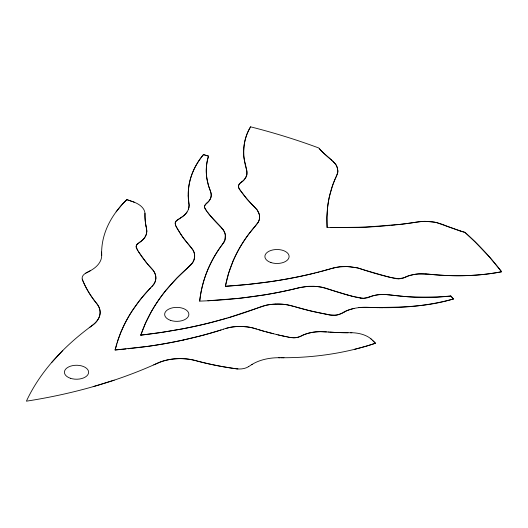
<?xml version="1.0" encoding="UTF-8"?>
<svg xmlns="http://www.w3.org/2000/svg" width="528" height="528" viewBox="0 0 528 528"><rect width="100%" height="100%" fill="white"/><g stroke="black" fill="none" stroke-linecap="round" stroke-linejoin="round"><path stroke-width="0.79" d="M101.633 252.041L101.68 255.493M144.969 213.259L144.969 215.503A164.987 95.251 0 0 0 145.952 225.707L146.012 226.043M300.254 287.47C267.386 295.772 233.554 299.904 199.703 301.125C201.122 288.262 204.673 275.629 210.375 264A271.755 156.895 0 0 1 221.054 246.2M199.703 301.125C201.854 280.111 210.388 260.04 223.179 243.316A44.029 25.417 0 0 0 223.984 242.048M176.722 227.588L175.494 225.212L175.184 223.344A10.58 6.112 0 0 1 177.25 220.044L180.53 217.932A30.235 17.457 0 0 0 185.975 213.437A33.046 19.081 0 0 0 186.998 212.045A30.657 17.701 0 0 0 188.463 209.134L189.09 205.359L188.212 195.479M188.866 207.695L188.443 209.187M208.237 156.07L208.547 156.169C206.468 162.697 205.834 169.64 206.593 176.444A151.51 87.476 0 0 0 209.629 188.932L210.527 191.407A46.873 27.06 0 0 1 211.114 193.578A24.532 14.164 0 0 1 207.214 202.851M116.794 343.688L115.084 349.978L125.974 348.988M117.176 342.434L120.272 333.703A305.065 176.128 0 0 1 132.363 310.556M294.525 306.61L287.239 304.821A36.379 21.001 0 0 0 283.074 304.286L281.734 304.181A32.802 18.935 0 0 0 276.375 304.062L271.069 304.432A31.39 18.124 0 0 0 266.066 305.27L256.265 308.477A314.741 181.711 0 0 1 229.667 317.374L210.883 322.549A324.581 187.394 0 0 1 181.705 328.99L161.575 332.402L140.771 335.148L145.517 323.136L151.43 311.513A324.581 187.394 0 0 1 162.591 294.664A328.885 189.882 0 0 1 171.554 283.813A314.734 181.711 0 0 1 186.971 268.455L192.515 262.799A31.39 18.124 0 0 0 193.967 259.908L194.608 256.839A32.802 18.942 0 0 0 194.403 253.75L194.212 252.978A36.379 21.001 0 0 0 193.288 250.569L189.493 245.586A203.795 117.658 0 0 1 180.074 233.224L175.765 225.845L175.223 223.007A10.487 6.052 0 0 1 176.411 220.796L181.949 217.021A29.132 16.817 0 0 0 184.813 214.672L185.42 214.038A32.875 18.982 0 0 0 187.018 212.005M121.427 330.884L118.331 338.936L115.084 349.978L148.15 346.315A303.211 175.058 0 0 0 188.437 338.851A295.211 170.438 0 0 0 221.668 329.776L223.641 329.129M233.264 260.581L228.578 273.359L225.383 286.295L247.784 284.453L269.92 281.741A298.056 172.082 0 0 0 295.898 277.273A296.142 170.98 0 0 0 312.8 273.53L314.873 273.022M320.344 149.78L318.78 147.979A488.664 282.13 0 0 0 250.576 126.826C242.365 140.032 242.167 156.413 246.893 170.828A26.479 15.286 0 0 1 247.045 172.207A29.33 16.936 0 0 1 246.173 176.735M250.576 126.826C246.457 133.802 244.009 141.781 243.679 149.886C242.339 158.44 247.295 166.366 246.82 174.702A26.473 15.286 0 0 1 245.903 177.19L244.391 179.467A23.404 13.51 0 0 1 242.312 181.493C240.418 182.82 237.547 184.833 238.616 187.546A15.853 9.154 0 0 0 239.151 188.621L239.243 188.773A32.307 18.652 0 0 0 239.534 189.222L240.273 190.271M132.376 310.563L139.115 301.145A291.258 168.155 0 0 1 146.797 291.977L150.15 288.38M222.658 244.061L224.849 240.214L225.311 235.138A30.083 17.365 0 0 0 224.657 232.525L222.955 229.403M221.384 245.784L222.559 244.193M248.371 234.623L247.493 235.825A297.092 171.521 0 0 0 233.277 260.581M116.127 211.84L121.169 205.577A181.269 104.656 0 0 1 126.799 199.63L127.769 199.96M248.82 234.023L257.618 223.186A25.489 14.718 0 0 0 258.337 222.024C260.304 218.533 259.855 214.091 257.723 210.784A25.839 14.916 0 0 0 256.694 209.345L254.859 207.398M204.191 154.829L203.564 154.638C191.981 168.142 185.896 186.523 189.024 204.217A34.181 19.734 0 0 1 188.899 207.695M166.723 289.443L176.92 278.071L187.737 267.788M51.553 362.617L62.792 350.493M255.387 225.911C240.418 243.012 229.548 263.875 225.383 286.295C259.651 284.104 293.839 279.107 326.938 269.841M255.506 225.779L258.344 222.017A27.905 16.111 0 0 0 259.314 219.483L259.538 218.176A33.284 19.213 0 0 0 259.604 216.823A30.782 17.774 0 0 0 259.195 214.078L257.143 209.92L254.041 206.587M150.935 287.569L153.397 284.83A26.704 15.418 0 0 0 154.176 283.675M151.965 286.499L154.07 283.853A31.152 17.985 0 0 0 155.8 278.441M150.355 288.169L150.084 288.446A297.878 171.976 0 0 0 121.532 330.904M150.275 288.248L150.803 287.707M137.386 244.081L140.375 241.758M190.311 265.439L188.087 267.478M207.101 202.864L208.105 201.94A23.516 13.576 0 0 0 209.715 199.954A25.403 14.665 0 0 0 210.87 197.571C212.203 193.01 209.167 188.885 208.197 184.543M207.148 202.825L205.029 205.029A9.227 5.326 0 0 0 204.554 206.936L204.574 207.181A10.606 6.125 0 0 0 204.93 208.316L205.313 209.088M241.118 182.404C237.666 184.074 237.917 188.298 240.517 190.621M241.949 181.777L241.619 182.028M89.265 327.65L92.902 324.951A36.267 20.935 0 0 0 96.914 303.798L95.634 302.194A206.118 118.998 0 0 1 83.569 282.414L82.375 279.602A11.035 6.369 0 0 1 82.309 279.404L82.223 279.114M140.507 241.672L139.814 242.147M139.471 242.385L137.069 244.464A9.992 5.768 0 0 0 136.481 245.441L136.349 245.804A9.464 5.465 0 0 0 136.191 246.84L137.808 250.615M252.199 364.34L248.563 366.65M343.319 312.457L344.032 312.055M327.076 314.391C333.333 316.298 340.052 315.11 345.358 311.375A29.132 16.817 0 0 1 349.424 309.725L350.519 309.368A32.875 18.982 0 0 1 354.044 308.444A30.683 17.714 0 0 1 359.02 307.613C390.647 307.124 422.763 308.517 453.427 298.894L453.097 298.531M85.774 273.148L86.183 272.923M342.639 312.84L338.804 314.576A10.494 6.059 0 0 1 334.976 315.249L330.059 314.932L317.282 312.444A203.795 117.658 0 0 1 295.871 307.006L294.34 306.557M90.182 270.824L89.074 271.405M86.803 272.6L88.935 271.478M286.763 336.772C292.03 338.243 297.891 338.29 302.676 335.3M302.108 335.57L302.511 335.379M301.435 335.894L297.845 337.286A9.992 5.768 0 0 1 296.149 337.623L295.522 337.702A9.464 5.465 0 0 1 293.726 337.788L289.232 337.273M156.235 363.766L158.426 362.782M156.09 363.832L153.754 364.881M405.544 277.114L406.197 276.824M404.23 277.675L406.897 276.527A23.397 13.51 0 0 1 410.408 275.326L414.341 274.448A26.466 15.279 0 0 1 418.658 273.92L428.974 274.184M405.313 277.213L403.313 278.012A9.623 5.557 0 0 1 396.706 278.705M451.275 296.551L450.773 296.017L437.012 297.066L415.655 297.139A151.503 87.47 0 0 1 394.027 295.39L385.321 294.499L379.058 294.664A25.436 14.685 0 0 0 374.939 295.33A23.522 13.583 0 0 0 371.494 296.261L369.151 297.125A22.579 13.035 0 0 1 368.32 297.429M369.89 296.835L363.528 298.313L353.965 296.683M256.905 308.233L257.44 308.029M257.974 307.824L260.951 306.735A32.914 19.001 0 0 1 264.95 305.521A32.776 18.922 0 0 1 275.385 304.095M403.999 277.761L398.554 278.784L390.654 277.451M256.364 308.438L228.122 317.836M114.193 380.167L93.192 386.654M223.588 329.142L225.522 328.528M221.054 329.96L215.536 331.67A291.258 168.155 0 0 1 199.657 336.105L183.355 339.992M225.496 328.541L229.614 327.466A31.152 17.985 0 0 1 239.62 326.462A33.238 19.193 0 0 1 249.566 327.274L250.226 327.386A27.317 15.767 0 0 1 252.595 327.895L256.496 329.017M225.971 328.396L227.924 327.855A26.704 15.418 0 0 1 230.439 327.307A31.416 18.137 0 0 1 245.368 326.74M330.68 268.765L331.162 268.62M329.71 269.049L334.673 267.683A25.502 14.725 0 0 1 337.775 267.089A27.898 16.104 0 0 1 341.081 266.706L343.352 266.574A33.277 19.213 0 0 1 346.896 266.554L356.677 267.729A25.859 14.929 0 0 1 358.657 268.211L362.03 269.273M329.954 268.976L320.034 271.709M226.954 318.173L223.456 319.183M329.221 269.188L327.188 269.768M331.65 268.481L333.122 268.072M222.281 319.513L219.932 320.159A325.961 188.192 0 0 1 181.19 329.096L167.449 331.492M333.373 268.006L340.025 266.798L346.909 266.554A30.776 17.767 0 0 1 350.447 266.772L357.654 267.953L363.429 269.749M319.004 271.979L315.909 272.765M354.347 349.378L365.198 346.467A181.269 104.656 0 0 0 375.494 343.213L374.92 342.652M295.535 288.605L298.3 287.925M298.525 287.872L307.923 286.354M353.998 308.458L351.595 309.058A29.825 17.219 0 0 0 344.025 312.055M300.689 287.371L307.144 286.407L313.988 286.334A30.076 17.365 0 0 1 318.509 286.711L322.258 287.331M166.195 331.69L161.152 332.468A357.661 206.494 0 0 1 140.771 335.141M396.482 224.789L398.66 224.552A242.524 140.019 0 0 0 416.143 222.189L419.357 221.72A26.42 15.253 0 0 1 425.938 221.371L434.062 222.116A26.545 15.325 0 0 1 436.854 222.677L455.09 229.205M395.393 224.908L391.024 225.35M358.934 307.619L361.522 307.375A33.165 19.147 0 0 1 366.868 307.263L370.762 307.421M128.146 348.764L143.273 346.982A305.065 176.128 0 0 0 183.361 339.999M389.935 225.456L386.549 225.766M385.427 225.865L380.912 226.228A291.271 168.168 0 0 1 358.558 227.396L327.122 227.555C326.245 213.286 327.835 198.779 332.666 185.282A240.735 138.989 0 0 1 336.435 176.128L337.715 172.511A24.473 14.131 0 0 0 337.834 171.026L337.346 167.977M207.874 300.769L240.115 298.214L263.974 294.961A271.623 156.823 0 0 0 294.829 288.796M308.385 286.334L313.83 286.328A31.449 18.157 0 0 1 321.849 287.245L349.536 295.535M350.328 332.713L351.886 332.726M283.978 357.74L283.226 357.746M278.744 357.713L280.058 357.727M282.48 357.74L281.549 357.74M382.668 307.751L378.761 307.699M331.023 227.621L365.356 227.152L400.343 224.354A240.319 138.745 0 0 0 416.196 222.182L422.459 221.443A24.486 14.137 0 0 1 425.033 221.371L430.313 221.648M378.107 307.685L371.554 307.461M385.975 294.532L392.535 295.205M329.736 332.119L330.31 332.158A164.987 95.251 0 0 0 348.005 332.726M326.443 331.881L321.974 331.657A26.671 15.398 0 0 0 320.344 331.65A33.218 19.18 0 0 0 318.14 331.729A28.558 16.487 0 0 0 302.485 335.353M328.126 332.006L329.927 332.132A164.789 95.139 0 0 0 350.546 332.713A24.215 13.979 0 0 1 371.62 339.464L374.629 342.368M328.403 332.026L320.331 331.65A30.479 17.596 0 0 0 311.527 332.508M425.984 273.913C451.13 276.619 476.705 276.58 501.6 271.755L489.126 256.595L475.121 241.89L464.957 232.373L460.106 230.941M237.93 368.953L237.343 368.9A11.009 6.356 0 0 1 237.006 368.867L236.663 368.821M430.459 221.661L431.323 221.747A29.02 16.757 0 0 1 433.864 222.083A26.611 15.365 0 0 1 436.966 222.704L441.764 224.149A65.182 37.633 0 0 1 443.632 224.842L447.46 226.347M431.904 274.487C455.11 276.698 478.678 276.177 501.6 271.755A488.664 282.13 0 0 0 464.957 232.373M431.614 274.454L430.742 274.369M429.568 274.243L430.452 274.336M245.381 326.707L246.497 326.825A36.128 20.856 0 0 1 249.236 327.208A28.941 16.705 0 0 1 253.077 328.013L254.76 328.489M393.004 295.258L393.472 295.317M393.967 295.376L401.623 296.215A143.491 82.843 0 0 0 450.793 296.069M236.392 368.788L235.283 368.636M235.099 368.61L232.155 368.188A206.118 118.998 0 0 1 197.855 361.205M360.452 298.109L359.113 297.878M325.67 314.127L326.759 314.332M324.74 313.955L325.36 314.068M324.278 313.863L309.652 310.702L295.495 306.893M322.397 287.357L323.36 287.562M286.057 336.626L285.351 336.481M288.724 337.174L287.879 337.003M287.179 336.857L284.024 336.204M283.424 336.079L284.222 336.244M283.655 336.125L281.965 335.762M358.439 297.746L355.153 296.98M282.526 335.887L283.094 336.006M282.216 335.821L279.807 335.287M281.008 335.557L281.615 335.689M280.843 335.518L276.566 334.534M279.206 335.148L278.012 334.877M390.39 277.391L388.278 276.89M323.499 287.595L323.915 287.694A32.822 18.949 0 0 1 327.083 288.598L329.32 289.337M391.558 277.662L383.031 275.583A207.563 119.836 0 0 1 364.175 269.993L362.512 269.432M391.684 277.688L393.505 278.117A19.978 11.537 0 0 0 396.7 278.705M276.811 334.594L263.485 331.115M388.021 276.83L363.911 269.907M353.489 296.564L352.79 296.386M354.334 296.776L347.173 294.895M273.392 333.762L266.072 331.841M352.552 296.327L351.853 296.149M351.622 296.083L350.929 295.904M349.998 295.66L350.46 295.779M197.274 361.053L196.891 360.954M196.324 360.802L195.063 360.466A36.267 20.935 0 0 0 158.44 362.795M464.587 232.267L462.383 231.634M263.98 331.254L259.142 329.828M262.97 330.964L261.433 330.515M293.746 306.379L291.35 305.705A32.261 18.625 0 0 0 275.392 304.161M461.993 231.515L447.949 226.538M260.41 330.211L260.924 330.363M259.901 330.059L256.423 328.99M255.202 328.614L256.034 328.871M203.564 154.638L208.547 156.169M204.811 155.014L205.748 155.305M206.679 155.588L207.616 155.879M258.133 329.518L258.634 329.677M460.02 230.914L455.783 229.456M128.258 200.125L129.71 200.627M130.198 200.792L132.112 201.458M133.102 201.802L133.327 201.881A24.605 14.203 0 0 1 134.495 202.316M324.258 153.674L332.858 161.218L335.57 164.208A26.572 15.338 0 0 1 336.541 165.818L337.326 167.897M329.875 158.644L331.822 160.294M329.208 158.083L329.545 158.36M328.878 157.799L328.211 157.225M327.862 156.922L324.766 154.143M332.726 161.099L335.524 164.135A26.631 15.378 0 0 1 336.593 165.931A29.02 16.757 0 0 1 337.174 167.396L337.814 170.511A26.024 15.028 0 0 1 337.326 173.989L336.428 176.161A243.078 140.342 0 0 0 332.336 186.259L329.426 196.495A288.717 166.69 0 0 0 327.664 206.818L326.938 217.186L327.122 227.555M324.364 153.767L321.103 150.619M323.294 152.77L323.829 153.272M323.011 152.5L322.252 151.774M371.732 339.577L371.461 339.313A23.324 13.471 0 0 0 370.841 338.771M372.326 340.144L375.494 343.213A181.619 104.861 0 0 1 279.457 357.72A36.326 20.975 0 0 0 251.704 364.65M219.866 226.05L219.608 225.793A208.256 120.232 0 0 1 210.474 215.985L207.491 212.197M221.641 227.832L209.365 214.612M322.021 151.549L321.493 151.028M254.582 207.121L253.598 206.151A207.57 119.843 0 0 1 243.923 195.261L240.748 190.945M220.11 226.281L223.727 230.604A31.436 18.15 0 0 1 225.337 235.224L225.357 235.528M253.757 206.316L247.078 199.122L241.23 191.631M321.473 151.008L320.648 150.117M151.265 268.198L150.645 267.531M450.773 296.017L453.427 298.894M451.44 296.729L452.107 297.449M150.513 267.386L149.048 265.775M151.635 268.594L153.12 270.31A27.555 15.913 0 0 1 154.216 271.953L154.618 272.732A33.086 19.1 0 0 1 155.839 278.441M452.272 297.634L452.932 298.353M320.72 150.203L320.258 149.688M189.849 245.982L191.334 247.678A33.099 19.107 0 0 1 194.608 257.05A32.116 18.539 0 0 1 190.357 265.459M189.697 245.817L183.11 237.646L177.58 229.112M320.06 149.464L319.216 148.487M148.269 264.891L146.942 263.347M147.51 264.007L153.087 270.27A28.38 16.381 0 0 1 154.513 272.521A36.128 20.856 0 0 1 155.186 274.105L155.39 274.751A31.911 18.421 0 0 1 155.826 278.032A31.225 18.025 0 0 1 154.209 283.681M146.995 263.399L138.455 251.671M146.494 262.805L142.712 257.968M209.154 214.348L205.544 209.477M206.851 211.345L204.706 207.781A9.801 5.663 0 0 1 204.653 205.913L205.834 204.019A24.473 14.131 0 0 1 206.738 203.181M141.728 256.601L142.217 257.288M241.118 191.479L240.326 190.344M141.484 256.258L138.006 250.939M137.96 250.853L136.633 248.582A10.811 6.244 0 0 1 137.247 244.048M177.533 229.027L176.827 227.773M146.487 228.261L146.817 230.518A26.671 15.398 0 0 1 146.824 231.462L146.045 226.195M146.21 226.974L145.992 225.938A164.789 95.139 0 0 1 144.982 214.031A24.215 13.979 0 0 0 133.294 201.868L126.799 199.63A181.619 104.861 0 0 0 101.673 255.077A36.32 20.968 0 0 1 89.668 271.095L86.011 273.016A12.111 6.989 0 0 0 82.421 279.734A206.144 119.018 0 0 0 96.67 303.488A36.326 20.975 0 0 1 92.294 325.413A363.205 209.695 0 0 0 26.4 401.174A363.244 209.715 0 0 0 157.628 363.132A36.326 20.975 0 0 1 195.598 360.604A206.144 119.018 0 0 0 236.749 368.834A12.111 6.989 0 0 0 248.378 366.762M146.355 227.621L146.454 228.103M140.455 241.798A28.987 16.738 0 0 0 146.738 231.462A30.479 17.596 0 0 1 145.147 236.887A28.057 16.196 0 0 1 140.54 241.685M188.351 195.479A159.713 92.209 0 0 1 203.379 154.585M208.329 184.529A143.477 82.837 0 0 1 208.454 156.156M140.824 335.155A335.9 193.928 0 0 1 166.591 289.41M453.512 299A159.713 92.209 0 0 1 382.675 307.672M368.399 297.502A10.613 6.131 0 0 1 360.419 298.181M369.937 296.789A24.394 14.084 0 0 1 385.981 294.505M221.635 227.832A31.627 18.262 0 0 1 222.961 229.403M225.344 235.528A31.495 18.183 0 0 1 224.149 242.075M246.114 176.728A25.417 14.672 0 0 1 241.982 181.79M406.091 276.738A27.403 15.82 0 0 1 425.971 273.966M347.173 294.901A208.276 120.245 0 0 1 330.211 289.634M302.65 335.28A28.057 16.196 0 0 1 311.54 332.534M70.468 378.292A12.111 6.989 0 0 0 88.631 372.24A12.111 6.989 0 0 0 70.468 366.188A12.111 6.989 0 0 0 70.468 378.292M170.709 320.423A12.111 6.989 0 0 0 188.872 314.365A12.111 6.989 0 0 0 170.709 308.312A12.111 6.989 0 0 0 170.709 320.423M270.95 262.548A12.111 6.989 0 0 0 289.113 256.489A12.111 6.989 0 0 0 270.95 250.437A12.111 6.989 0 0 0 270.95 262.548"/></g></svg>
